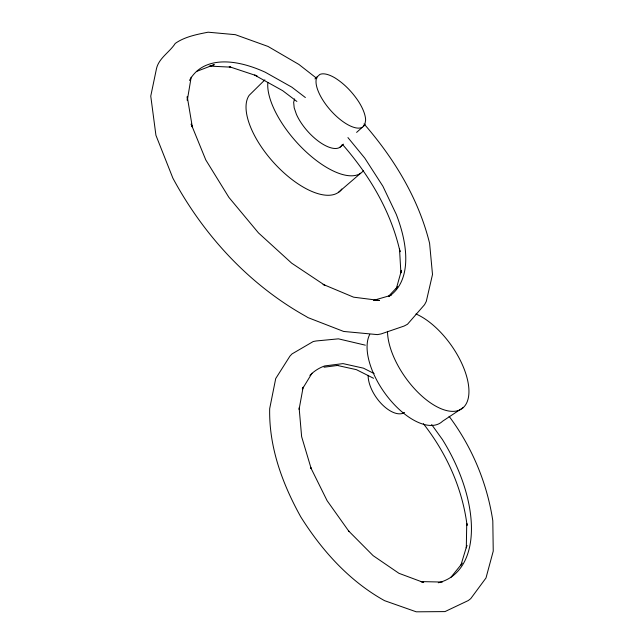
<?xml version="1.0" encoding="UTF-8"?>
<svg xmlns="http://www.w3.org/2000/svg" width="644" height="644" viewBox="0 0 644 644"><rect width="100%" height="100%" fill="white"/><g stroke="black" fill="none" stroke-linecap="round" stroke-linejoin="round"><path stroke-width="0.97" d="M401.067 272.798L401.454 270.359L396.205 289.027M191.163 77.2L187.283 100.384L187.235 96.616L192.331 127.021L191.155 124.075L205.79 159.937L228.902 197.386L258.477 232.911L291.684 263.179L325.373 285.622L323.087 284.382L353.588 297.174L379.421 300.458L373.834 300.426M363.401 125.749L364.858 124.445L365.623 120.17A34.068 13.87 48.6 0 0 358.491 101.398C352.332 92.172 344.548 83.962 335.146 78.013A34.068 13.87 48.6 0 0 319.818 74.454L314.956 78.93M299.074 409.407L303.147 387.189L302.31 388.936M294.614 98.902L293.656 102.243L294.187 107.806L296.433 114.374A33.552 14.418 48.4 0 0 321.002 143.024A33.552 14.418 48.4 0 0 342.238 144.594M460.782 565.569L466.892 545.412L466.304 547.851L466.739 523.403L467.061 525.383C462.384 488.216 446.421 453.086 423.382 423.72M302.398 388.976L311.994 373.238M450.679 577.604L462.344 563.146M388.404 296.425L397.598 286.685M264.869 79.856L249.172 95.32A66.179 29.898 48.1 0 0 278.095 167.247A66.179 29.898 48.1 0 0 341.787 189.022M339.742 147.412L343.405 144.143M356.599 132.398L362.467 127.174M338.35 192.459L360.68 173.228M463.527 407.346L442.533 421.257A57.445 28.73 54.7 0 1 389.902 399.65A57.445 28.73 54.7 0 1 369.745 334.405M197.12 71.21L214.307 64.658L210.886 65.881M373.914 300.249L391.174 295.274M324.037 367.201L337.858 365.43M442.315 582.063L420.959 581.588L423.704 582.538L398.95 573.313L373.126 555.651L348.46 530.801L348.968 531.429L327.12 500.702L310.666 467.512L311.149 468.526L301.625 436.64L299.13 407.853M209.219 66.066L230.713 67.153L229.216 66.654M337.15 365.414L356.365 369.64L373.552 378.286M365.349 345.176L338.43 338.841L316.132 340.974L313.242 341.521L292.006 353.926L289.937 356.132L275.721 378.543L269.683 408.642C268.854 447.073 282.354 483.7 300.78 516.891C322.024 550.709 349.33 581.089 384.548 600.659L416.209 611.8L419.115 611.8L444.996 611.591L468.293 600.538L470.732 598.646L485.995 577.974L493.24 551.111L492.805 520.763C487.138 483.032 471.939 446.807 449.061 416.282M229.578 66.775L257.004 75.887L254.63 75.098L282.676 90.675L296.884 101.462M374.1 373.56L363.458 368.167L343.027 363.61L324.729 365.929A123.535 68.119 57.3 0 0 309.893 375.412M305.377 97.534L291.829 87.165L265.239 72.217A148.16 69.834 48.7 0 0 189.497 80.444M316.808 78.431L298.888 64.44L268.041 46.449L235.342 34.671L208.133 32.2C197.104 34.349 184.603 36.764 175.24 43.438C169.734 52.132 158.955 58.016 156.516 68.481L150.76 96.109L155.929 135.296L172.866 178.114C203.544 235.165 249.003 284.551 305.779 316.268L308.001 317.621L343.646 331.451L377.408 334.614L381.095 333.93L404.102 326.049L407.499 324.246L424.565 304.668L426.288 301.424L432.502 274.473L429.604 243.368C418.624 198.626 394.056 158.408 364.029 123.898M347.929 137.575L364.762 158.102L382.882 186.213L396.261 214.331A148.16 69.834 48.7 0 1 388.67 296.594M342.479 144.433C369.398 175.232 391.069 211.506 400.029 251.732L399.691 249.928M431.657 424.565L442.364 439.441A123.535 68.119 57.3 0 1 438.274 582.764M399.522 249.035L400.874 272.629M364.858 124.445A34.068 13.87 48.6 0 1 334.107 114.077A34.068 13.87 48.6 0 1 317.114 76.877M363.425 170.668A67.177 28.883 48.4 0 1 306.262 152A67.177 28.883 48.4 0 1 267.856 82.424M415.96 313.974A58.193 28.006 54.6 0 1 468.083 382.568A58.193 28.006 54.6 0 1 432.567 404.247A58.193 28.006 54.6 0 1 387.503 331.354M404.569 412.45A28.336 14.683 54.8 0 1 381.86 404.231A28.336 14.683 54.8 0 1 368.127 375.339"/></g></svg>
